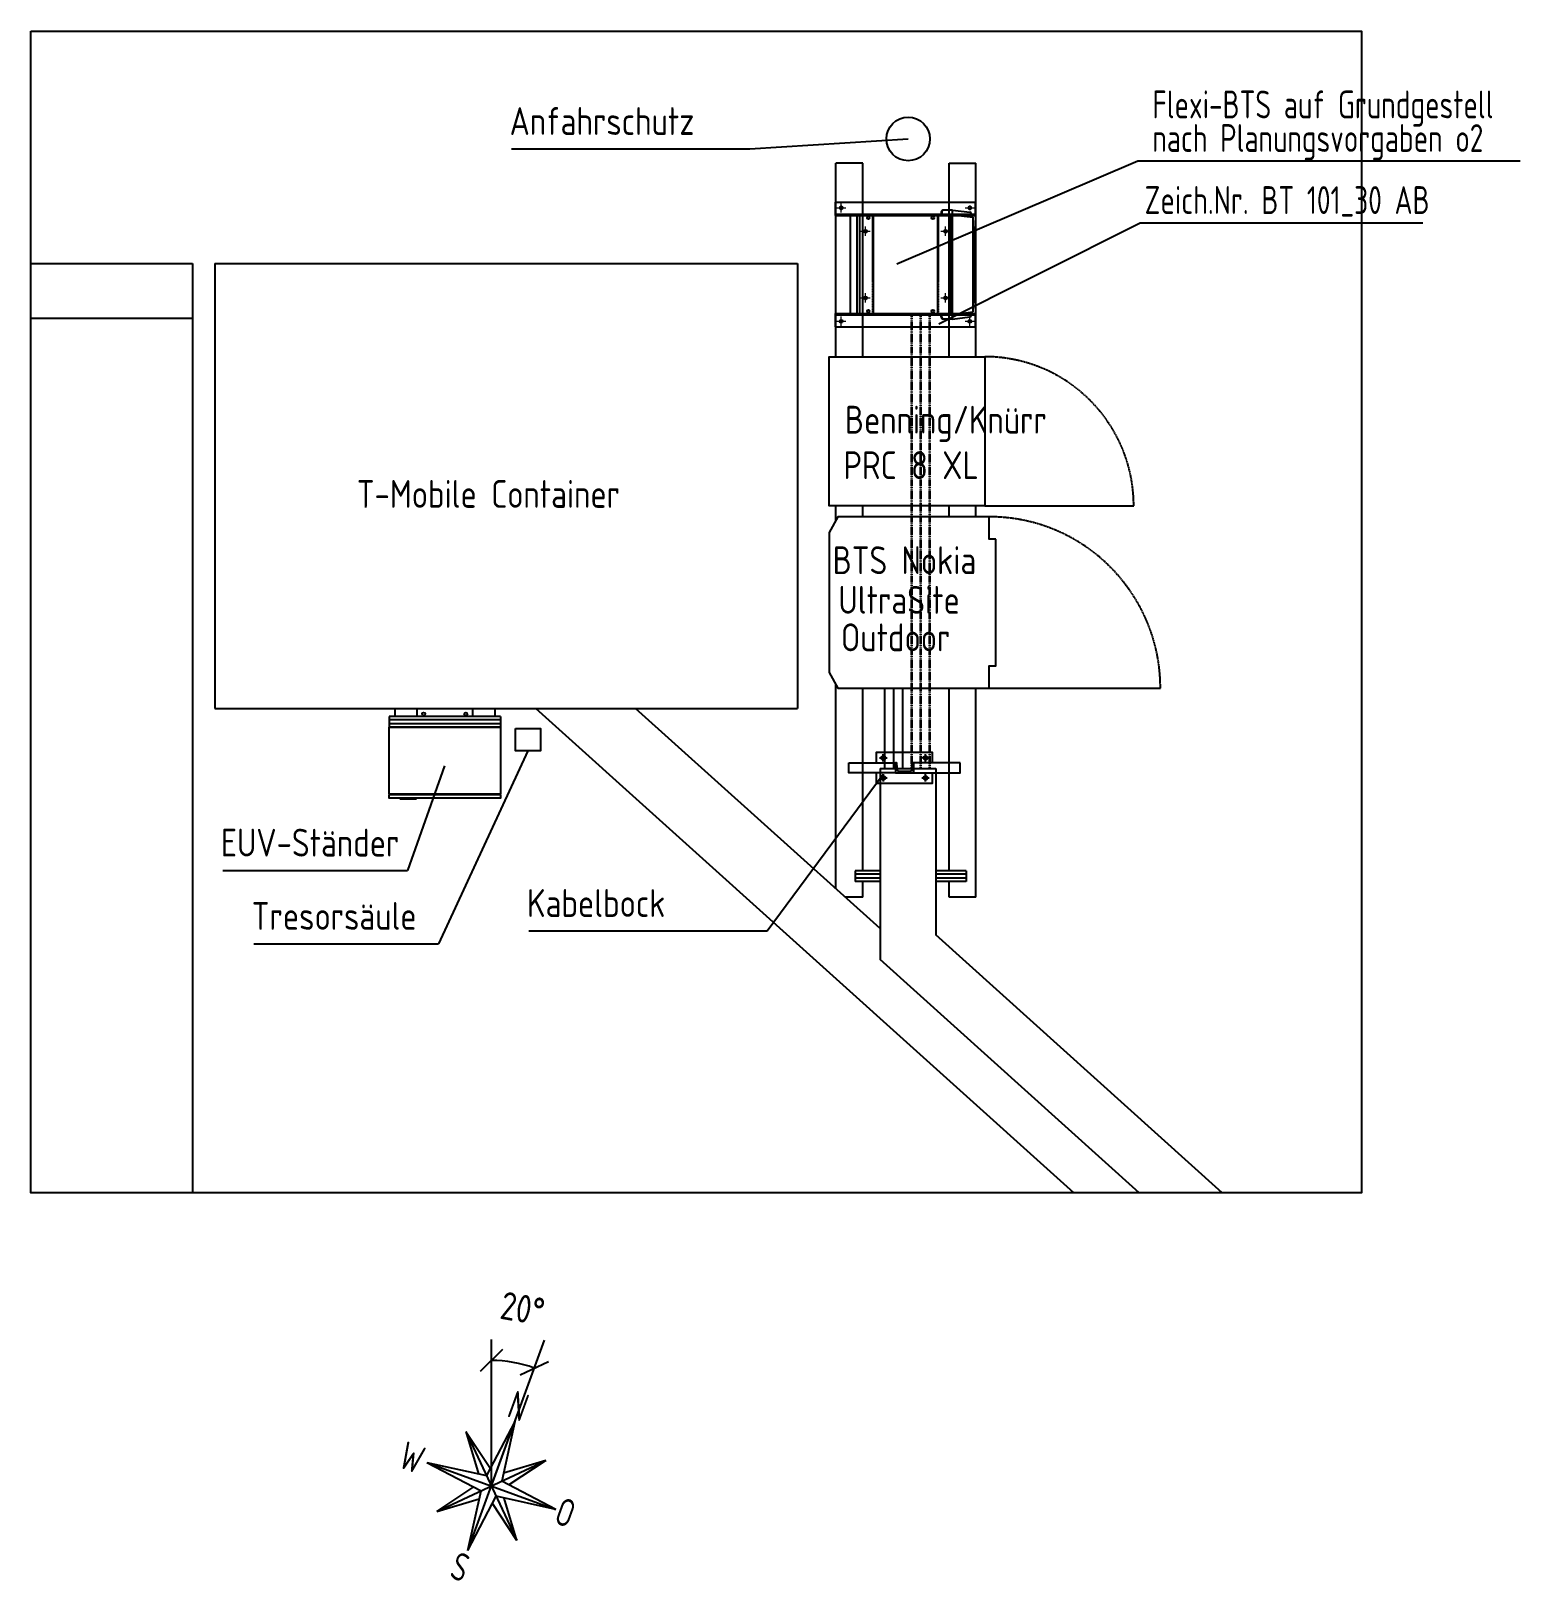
# Model space of a CAD drawing. Header units: millimetres. Extents: x -139278 to 641613, y -260926 to 217780.
# Drawn here: x 324595 to 331292, y 20639 to 27610 of the extents above; entities that cross this region are included whole.
import ezdxf
from ezdxf.enums import TextEntityAlignment as Align

# ---------------------------------------------------------------- set-up
doc = ezdxf.new("R2010")
doc.units = ezdxf.units.MM
for name, pattern in [('ACAD_ISO13W100', [36, 12, -3, 12, -3, 0, -3, 0, -3]), ('GESTRICHELT', [0.75, 0.5, -0.25]), ('MITTE', [50.8, 31.75, -6.35, 6.35, -6.35]), ('STRICHLINIE', [0.75, 0.5, -0.25])]:
    doc.linetypes.add(name, pattern=pattern)
for name, color, linetype, lineweight in [('00_Text_PapierBereich', 7, 'Continuous', 25), ('10_30_Bemassung_1', 7, 'Continuous', 25), ('10_30_Sektorantenne_MHA', 21, 'Continuous', 25), ('10_30_Stahlbau', 6, 'Continuous', 25), ('10_30_SystemGestell', 6, 'Continuous', 25), ('10_31_Antennentraeger_VDK', 16, 'GESTRICHELT', 18), ('10_31_AntennentraegerAchse', 61, 'MITTE', 18), ('10_31_Kabel_Feeder', 21, 'ACAD_ISO13W100', 35), ('70_T-Mobile', 220, 'Continuous', 25)]:
    doc.layers.add(name, color=color, linetype=linetype, lineweight=lineweight)
doc.styles.add('ISOCP', font='ISOCP', dxfattribs={"width": 0.9})
doc.dimstyles.new('M_050', dxfattribs={"dimscale": 50, "dimtxt": 2.5, "dimasz": 2, "dimexe": 2, "dimexo": 2, "dimgap": 1, "dimtad": 1, "dimlfac": 0.001, "dimzin": 1, "dimdsep": 46, "dimtxsty": 'ISOCP', "dimblk": 'OBLIQUE', "dimcen": 2.5, "dimclrd": 256, "dimclre": 256, "dimclrt": 256, "dimadec": 0, "dimazin": 0, "dimtfac": 1, "dimtmove": 2, "dimatfit": 3, "dimfxl": 0, "dimtolj": 1, "dimtzin": 0, "dimarcsym": 0})

# ---------------------------------------------------------------- blocks, each defined once
blk = doc.blocks.new('_OBLIQUE')
at = {"color": 0, "linetype": 'ByBlock'}
blk.add_line((-0.5, -0.5), (0.5, 0.5), dxfattribs=at)
blk = doc.blocks.new('*D59')
at = {"layer": '10_30_Bemassung_1', "lineweight": -2}
blk.add_arc((326665.3, 21066.8), 564.4, 70, 90, dxfattribs=at)
at = {"layer": 'Defpoints', "color": 0}
for p in [(326665.3, 21724.9), (326903.9, 21722.4), (326795.5, 21616), (326665.3, 21066.8), (326665.3, 21066.8)]:
    blk.add_point(p, dxfattribs=at)
at = {"layer": '10_30_Bemassung_1', "lineweight": -2, "xscale": 100, "yscale": 100, "zscale": 100}
for p, rotation in [((326665.3, 21631.2), 180.0000000000009), ((326858.3, 21597.1), 339.9999999999942)]:
    blk.add_blockref('_OBLIQUE', p, dxfattribs=dict(at, rotation=rotation))
at = {"layer": '10_30_Bemassung_1', "insert": (326806, 21864.7), "char_height": 125, "attachment_point": 5, "rotation": 350, "style": 'ISOCP'}
blk.add_mtext('\\A1;20°', dxfattribs=at)

msp = doc.modelspace()

# ---------------------------------------------------------------- linework, layer by layer
for p, q in [((327827.065, 27079.634), (328539.882, 27124.534)), ((326756.319, 27079.634), (327827.065, 27079.634)), ((328215.3, 26145.211), (328215.3, 27015.211)), ((328335.3, 27015.211), (328215.3, 27015.211)), ((328335.3, 26145.211), (328335.3, 27015.211)), ((328724.3, 26145.211), (328724.3, 27015.211)), ((328724.3, 27015.211), (328844.3, 27015.211)), ((328844.3, 26145.211), (328844.3, 27015.211)), ((324594.717, 26563.825), (325321.605, 26563.825)), ((325321.605, 26563.825), (325321.605, 22385.464)), ((328215.3, 25409.461), (328215.3, 25475.211)), ((328335.3, 25425.211), (328335.3, 25475.211)), ((328724.3, 25425.211), (328724.3, 25475.211)), ((328844.3, 25425.211), (328844.3, 25475.211)), ((328215.3, 23751.986), (328215.3, 24670.961)), ((328335.3, 23833.283), (328335.3, 24655.211)), ((328724.3, 23833.283), (328724.3, 24655.211)), ((328844.3, 23715.211), (328844.3, 24655.211)), ((326230.577, 24563.825), (326681.256, 24563.825)), ((326230.577, 24563.825), (326230.577, 24527.825)), ((326681.256, 24563.825), (326681.256, 24527.825)), ((326705.917, 24527.825), (326205.917, 24527.825)), ((326205.917, 24527.825), (326205.917, 24479.825)), ((326705.917, 24512.825), (326205.917, 24512.825)), ((326705.917, 24494.825), (326205.917, 24494.825)), ((326705.917, 24479.825), (326205.917, 24479.825)), ((326705.917, 24527.825), (326705.917, 24479.825)), ((326829.685, 24373.281), (326427.458, 23505.196)), ((328411.49, 24341.186), (328444.824, 24341.186)), ((328428.157, 24324.519), (328428.157, 24357.854)), ((328634.824, 24341.186), (328601.49, 24341.186)), ((328618.157, 24324.519), (328618.157, 24357.854)), ((326455.087, 24305.545), (326288.634, 23834.7)), ((327905.26, 23562.998), (328428.157, 24267.854)), ((328413.808, 24293.198), (328413.808, 23434.613)), ((328413.808, 24293.198), (328663.808, 24293.198)), ((328428.157, 24267.854), (328428.157, 24234.519)), ((328618.157, 24234.519), (328618.157, 24267.854)), ((328663.808, 24293.198), (328663.808, 23545.911)), ((328411.49, 24251.186), (328444.824, 24251.186)), ((328601.49, 24251.186), (328634.824, 24251.186)), ((326705.917, 24177.325), (326205.917, 24177.325)), ((326705.917, 24174.825), (326205.917, 24174.825)), ((325457.556, 23834.7), (326288.634, 23834.7)), ((328413.808, 23833.283), (328300.987, 23833.283)), ((328300.987, 23833.283), (328300.987, 23785.283)), ((328413.808, 23818.283), (328300.987, 23818.283)), ((328413.808, 23800.283), (328300.987, 23800.283)), ((328413.808, 23785.283), (328300.987, 23785.283)), ((328335.3, 23715.211), (328335.3, 23785.283)), ((328800.987, 23833.283), (328663.808, 23833.283)), ((328800.987, 23818.283), (328663.808, 23818.283)), ((328800.987, 23800.283), (328663.808, 23800.283)), ((328800.987, 23785.283), (328663.808, 23785.283)), ((328724.3, 23715.211), (328724.3, 23785.283)), ((328800.987, 23833.283), (328800.987, 23785.283)), ((328335.3, 23715.211), (328256.138, 23715.211)), ((328844.3, 23715.211), (328724.3, 23715.211)), ((326834.514, 23562.998), (327905.26, 23562.998)), ((325596.381, 23505.196), (326427.458, 23505.196)), ((329952.455, 22385.464), (328663.808, 23545.911)), ((329578.861, 22385.464), (328413.808, 23434.613)), ((326665.306, 21066.813), (326665.306, 21724.931)), ((326665.306, 21066.813), (326903.935, 21722.438))]:
    msp.add_line(p, q)
at = {"ltscale": 0.5}
msp.add_line((324594.717, 26318.235), (325321.605, 26318.235), dxfattribs=at)
at = {"color": 252, "linetype": 'STRICHLINIE', "ltscale": 5}
for p, q in [((328884.3, 25475.211), (329554.3, 25475.211)), ((328904.3, 24655.211), (329674.3, 24655.211))]:
    msp.add_line(p, q, dxfattribs=at)
at = {"ltscale": 4}
for p, q in [((328433.509, 24655.211), (328433.509, 24293.198)), ((328473.953, 24655.211), (328473.953, 24293.198)), ((328514.397, 24655.211), (328514.397, 24293.198))]:
    msp.add_line(p, q, dxfattribs=at)
for points in [[(324594.717, 27609.861), (330579.452, 27609.861), (330579.452, 22385.464), (324594.717, 22385.464)], [(326773.764, 24472.944), (326885.606, 24472.944), (326885.606, 24373.281), (326773.764, 24373.281)]]:
    msp.add_lwpolyline(points, close=True)
at = {"ltscale": 5}
for points in [[(328884.3, 26145.211), (328884.3, 25475.211), (328184.3, 25475.211), (328184.3, 26145.211)], [(328934.3, 25325.211), (328904.3, 25325.211), (328904.3, 25425.211), (328224.3, 25425.211), (328184.3, 25355.211), (328184.3, 24725.211), (328224.3, 24655.211), (328904.3, 24655.211), (328904.3, 24755.211), (328934.3, 24755.211)], [(328273.157, 24318.686), (328483.157, 24318.686), (328483.157, 24273.686), (328273.157, 24273.686)], [(328773.157, 24318.686), (328563.157, 24318.686), (328563.157, 24273.686), (328773.157, 24273.686)]]:
    msp.add_lwpolyline(points, close=True, dxfattribs=at)
for points in [[(326330.917, 24527.825), (326330.917, 24563.825), (326431.917, 24563.825)], [(326431.917, 24563.825), (326580.917, 24563.825)], [(326580.917, 24563.825), (326580.917, 24563.825), (326580.917, 24527.825)], [(326205.917, 24177.325), (326205.917, 24479.825), (326705.917, 24479.825)], [(326705.917, 24479.825), (326705.917, 24479.825), (326705.917, 24177.325)], [(326705.917, 24174.825), (326705.917, 24159.825), (326205.917, 24159.825), (326205.917, 24174.825)], [(326208.417, 24174.825), (326208.417, 24177.325)], [(326325.917, 24159.825), (326325.917, 24154.825), (326255.917, 24154.825), (326255.917, 24159.825)], [(326703.417, 24177.325), (326703.417, 24174.825)]]:
    msp.add_lwpolyline(points)
for points in [[(328398.157, 24318.38), (328398.157, 24366.186), (328648.157, 24366.186)], [(328648.157, 24366.186), (328648.157, 24366.186), (328648.157, 24318.686)], [(328648.157, 24273.686), (328648.157, 24226.186), (328398.157, 24226.186), (328398.157, 24273.686)]]:
    msp.add_lwpolyline(points, dxfattribs=at)
msp.add_lwpolyline([(328499.863, 24279.686, -0.39102055), (328491.888, 24287.048), (328489.652, 24315.005, 0.39102055), (328485.664, 24318.686), (328483.157, 24318.686), (328483.157, 24273.686), (328563.157, 24273.686), (328563.157, 24318.686), (328560.65, 24318.686, 0.39102055), (328556.663, 24315.005), (328554.426, 24287.048, -0.39102055), (328546.452, 24279.686)], format="xyb", close=True, dxfattribs=at)
for centre, radius in [((328539.882, 27124.534), 98.051), ((326360.577, 24538.825), 7), ((326550.577, 24538.825), 7), ((328428.157, 24341.186), 9), ((328618.157, 24341.186), 9), ((328428.157, 24251.186), 9), ((328618.157, 24251.186), 9)]:
    msp.add_circle(centre, radius)
at = {"color": 252, "linetype": 'STRICHLINIE', "ltscale": 5}
for centre, radius in [((328884.3, 25475.211), 670), ((328904.3, 24655.211), 770)]:
    msp.add_arc(centre, radius, 0, 90, dxfattribs=at)
at = {"layer": '00_Text_PapierBereich'}
for p, q in [((326559.815, 20776.976), (326770.798, 21356.649)), ((326770.798, 21356.649), (326643.62, 21113.32)), ((326770.798, 21356.649), (326711.813, 21088.499)), ((326550.824, 21312.322), (326779.789, 20821.303)), ((326550.824, 21312.322), (326660.752, 21146.098)), ((326550.824, 21312.322), (326607.499, 21121.265)), ((326375.47, 21172.305), (326643.62, 21113.32)), ((326375.47, 21172.305), (326618.8, 21045.126)), ((326375.47, 21172.305), (326955.143, 20961.321)), ((326419.797, 20952.33), (326910.816, 21181.296)), ((326910.816, 21181.296), (326719.759, 21124.621)), ((326910.816, 21181.296), (326744.591, 21071.368)), ((326419.797, 20952.33), (326586.022, 21062.258)), ((326955.143, 20961.321), (326711.813, 21088.499)), ((326419.797, 20952.33), (326610.854, 21009.005)), ((326559.815, 20776.976), (326618.8, 21045.126)), ((326559.815, 20776.976), (326686.993, 21020.306)), ((326779.789, 20821.303), (326669.861, 20987.528)), ((326955.143, 20961.321), (326686.993, 21020.306)), ((326779.789, 20821.303), (326723.114, 21012.36))]:
    msp.add_line(p, q, dxfattribs=at)
for points in [[(326770.798, 21356.649), (326665.306, 21066.813), (326643.62, 21113.32), (326770.798, 21356.649)], [(326550.824, 21312.322), (326643.62, 21113.32), (326607.499, 21121.265), (326550.824, 21312.322)], [(326375.47, 21172.305), (326665.306, 21066.813), (326618.8, 21045.126), (326375.47, 21172.305)], [(326910.816, 21181.296), (326711.813, 21088.499), (326719.759, 21124.621), (326910.816, 21181.296)], [(326559.815, 20776.976), (326665.306, 21066.813), (326686.993, 21020.306), (326559.815, 20776.976)], [(326955.143, 20961.321), (326665.306, 21066.813), (326711.813, 21088.499), (326955.143, 20961.321)], [(326419.797, 20952.33), (326618.8, 21045.126), (326610.854, 21009.005), (326419.797, 20952.33)], [(326779.789, 20821.303), (326686.993, 21020.306), (326723.114, 21012.36), (326779.789, 20821.303)]]:
    msp.add_solid(points, dxfattribs=at)
at = {"layer": '10_30_Sektorantenne_MHA'}
for p, q in [((328488.993, 26562.551), (329572.705, 27025.952)), ((329572.705, 27025.952), (331291.716, 27025.952)), ((328739.119, 26783.608), (328280.801, 26783.608)), ((328280.801, 26335.608), (328280.801, 26783.608)), ((328310.801, 26335.608), (328310.801, 26783.608)), ((328687.774, 26794.608), (328687.774, 26783.608)), ((328690.774, 26797.608), (328690.774, 26783.608)), ((328739.119, 26804.608), (328697.774, 26804.608)), ((328739.119, 26804.608), (328817.606, 26795.259)), ((328739.119, 26314.608), (328739.119, 26804.608)), ((328739.119, 26783.608), (328832.053, 26772.539)), ((328823.753, 26788.905), (328825.094, 26773.219)), ((328832.053, 26346.677), (328832.053, 26772.539)), ((328677.938, 26293.575), (329582.841, 26747.092)), ((329582.841, 26747.092), (330854.824, 26747.092)), ((328280.801, 26335.608), (328736.801, 26335.608)), ((328739.119, 26335.608), (328280.801, 26335.608)), ((328687.774, 26324.608), (328687.774, 26335.608)), ((328690.774, 26321.608), (328690.774, 26335.608)), ((328739.119, 26314.608), (328697.774, 26314.608)), ((328739.119, 26335.608), (328832.053, 26346.677)), ((328739.119, 26314.608), (328817.606, 26323.956)), ((328823.753, 26330.31), (328825.094, 26345.996))]:
    msp.add_line(p, q, dxfattribs=at)
for centre in [(328360.801, 26769.608), (328650.801, 26769.608), (328360.801, 26349.608), (328650.801, 26349.608)]:
    msp.add_circle(centre, 6, dxfattribs=at)
for centre, radius, start, end in [((328697.774, 26794.608), 10, 90, 180), ((328697.774, 26797.608), 7, 90, 180), ((328816.778, 26788.309), 7, 4.887939, 83.2077969), ((324891.491, 26559.608), 3946.31, 356.9069887, 3.0930113), ((328697.774, 26324.608), 10, 180, 270), ((328697.774, 26321.608), 7, 180, 270), ((328816.778, 26330.907), 7, 276.7922031, 355.112061)]:
    msp.add_arc(centre, radius, start, end, dxfattribs=at)
at = {"layer": '10_30_Stahlbau'}
for centre in [(328347.801, 26709.608), (328707.801, 26709.608), (328347.801, 26409.608), (328347.801, 26409.608), (328707.801, 26409.608)]:
    msp.add_circle(centre, 6.75, dxfattribs=at)
at = {"layer": '10_30_SystemGestell'}
for p, q in [((328213.301, 26839.608), (328842.301, 26839.608)), ((328213.301, 26779.608), (328213.301, 26839.608)), ((328842.301, 26779.608), (328842.301, 26839.608)), ((328213.301, 26785.608), (328842.301, 26785.608)), ((328213.301, 26779.608), (328842.301, 26779.608)), ((328280.801, 26783.608), (328736.801, 26783.608)), ((328322.801, 26339.608), (328322.801, 26779.608)), ((328382.801, 26779.608), (328382.801, 26339.608)), ((328672.801, 26339.608), (328672.801, 26779.608)), ((328732.801, 26339.608), (328732.801, 26779.608)), ((328213.301, 26339.608), (328842.301, 26339.608)), ((328213.301, 26279.608), (328213.301, 26339.608)), ((328213.301, 26333.608), (328842.301, 26333.608)), ((328213.301, 26279.608), (328842.301, 26279.608)), ((328842.301, 26279.608), (328842.301, 26339.608))]:
    msp.add_line(p, q, dxfattribs=at)
for centre in [(328238.301, 26814.608), (328817.301, 26814.608), (328238.301, 26304.608), (328817.301, 26304.608)]:
    msp.add_circle(centre, 7, dxfattribs=at)
at = {"layer": '10_31_Antennentraeger_VDK', "ltscale": 10}
for p, q in [((328377.801, 26779.608), (328377.801, 26339.608)), ((328677.801, 26339.608), (328677.801, 26779.608))]:
    msp.add_line(p, q, dxfattribs=at)
at = {"layer": '10_31_AntennentraegerAchse', "ltscale": 15}
for p, q in [((328217.098, 26814.608), (328259.505, 26814.608)), ((328238.301, 26793.404), (328238.301, 26835.811)), ((328796.098, 26814.608), (328838.505, 26814.608)), ((328326.598, 26709.608), (328369.005, 26709.608)), ((328347.801, 26688.404), (328347.801, 26730.811)), ((328686.598, 26709.608), (328729.005, 26709.608)), ((328707.801, 26688.404), (328707.801, 26730.811)), ((328347.801, 26388.404), (328347.801, 26430.811)), ((328347.801, 26388.404), (328347.801, 26430.811)), ((328707.801, 26388.404), (328707.801, 26430.811)), ((328326.598, 26409.608), (328369.005, 26409.608)), ((328326.598, 26409.608), (328369.005, 26409.608)), ((328686.598, 26409.608), (328729.005, 26409.608)), ((328217.098, 26304.608), (328259.505, 26304.608)), ((328238.301, 26283.404), (328238.301, 26325.811)), ((328796.098, 26304.608), (328838.505, 26304.608)), ((328817.301, 26283.404), (328817.301, 26325.811))]:
    msp.add_line(p, q, dxfattribs=at)
at = {"layer": '10_31_Kabel_Feeder', "color": 5, "ltscale": 0.1}
for p, q in [((328554.841, 26333.608), (328554.841, 24293.198)), ((328595.285, 26333.608), (328595.285, 24293.198)), ((328635.729, 26333.608), (328635.729, 24293.198))]:
    msp.add_line(p, q, dxfattribs=at)
at = {"layer": '70_T-Mobile'}
for p, q in [((325421.605, 26563.825), (325421.605, 24563.825)), ((325421.605, 26563.825), (328041.605, 26563.825)), ((328041.605, 26563.825), (328041.605, 24563.825)), ((325421.605, 24563.825), (328041.605, 24563.825)), ((329284.477, 22385.464), (326865.461, 24563.825)), ((328413.808, 23573.227), (327313.773, 24563.825))]:
    msp.add_line(p, q, dxfattribs=at)

# ---------------------------------------------------------------- texts
at = {"style": 'ISOCP', "width": 0.9}
for s, p in [('Anfahrschutz', (326747.43, 27142.353)), ('Benning/Knürr', (328255.313, 25799.333)), ('PRC 8 XL', (328248.953, 25594.778)), ('BTS Nokia', (328200.265, 25167.416)), ('UltraSite', (328225.939, 24989.208)), ('Outdoor', (328237.61, 24820.584)), ('EUV-Ständer', (325448.668, 23897.419)), ('Kabelbock', (326825.626, 23625.717)), ('Tresorsäule', (325587.492, 23567.915))]:
    msp.add_text(s, height=125, dxfattribs=at).set_placement(p)
at = {"layer": '00_Text_PapierBereich', "style": 'ISOCP', "width": 0.8}
for s, p in [('N', (326750.719, 21439.376)), ('W', (326261.698, 21211.743)), ('O', (326962.233, 20960.674)), ('S', (326492.416, 20715.116))]:
    msp.add_text(s, height=125, rotation=340.0000001, dxfattribs=at).set_placement(p, align=Align.MIDDLE_LEFT)
at = {"layer": '10_30_Sektorantenne_MHA', "style": 'ISOCP', "width": 0.8}
for s, p in [('Flexi-BTS auf Grundgestell', (329638.318, 27216.986)), ('nach Planungsvorgaben o2', (329638.318, 27066.003)), ('Zeich.Nr. BT 101_30 AB ', (329603.303, 26787.144))]:
    msp.add_text(s, height=125, dxfattribs=at).set_placement(p)
at = {"layer": '70_T-Mobile', "style": 'ISOCP', "width": 0.9}
msp.add_text('T-Mobile Container', height=125, dxfattribs=at).set_placement((326060.2, 25465.479))

# ---------------------------------------------------------------- dimensions: what is measured, and where the dimension line sits
at = {"layer": '10_30_Bemassung_1'}
dim = msp.add_angular_dim_2l(base=(326795.456, 21615.957), line1=((326665.306, 21066.813), (326903.935, 21722.438)), line2=((326665.306, 21066.813), (326665.306, 21724.931)), dimstyle='M_050', dxfattribs=at)
dim.commit()
dim.dimension.update_dxf_attribs({"geometry": '*D59', "text_midpoint": (326805.999, 21864.718)})

doc.saveas('drawing.dxf')
